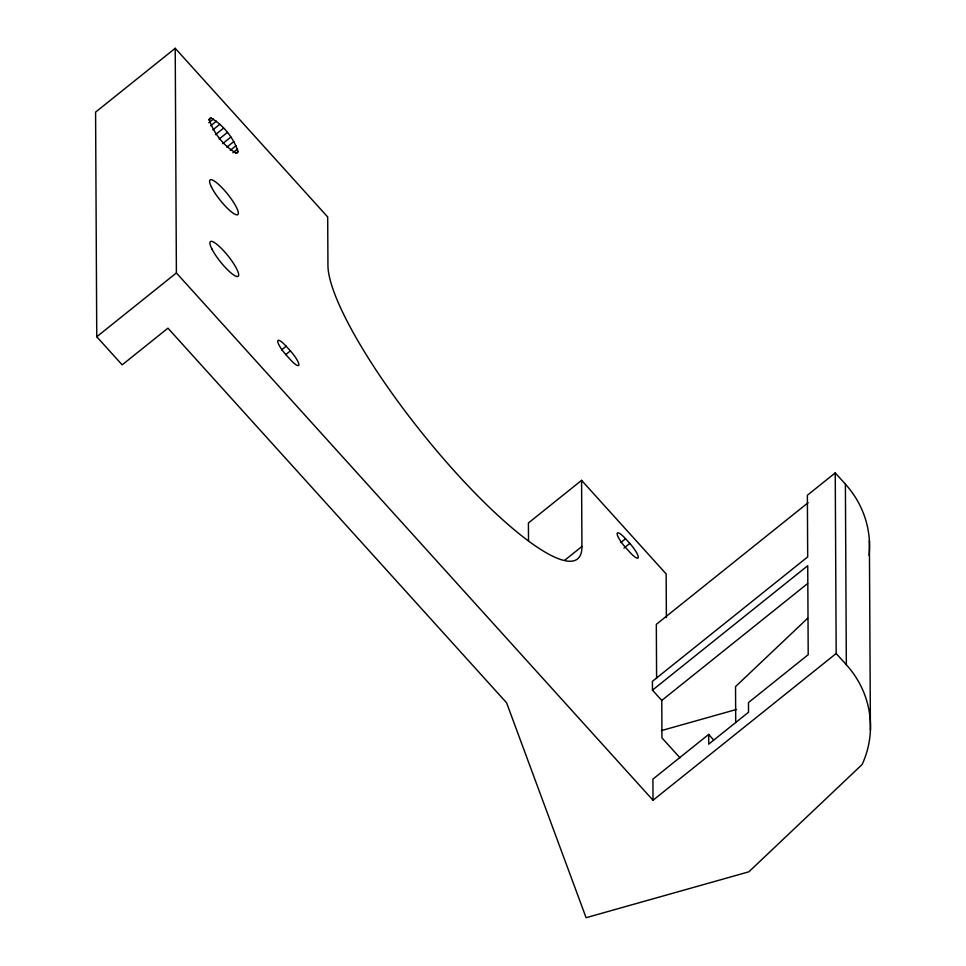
<?xml version="1.0" encoding="UTF-8"?>
<svg xmlns="http://www.w3.org/2000/svg" width="966" height="966" viewBox="0 0 966 966"><rect width="100%" height="100%" fill="white"/><g stroke="black" fill="none" stroke-linecap="round" stroke-linejoin="round"><path stroke-width="1.45" d="M238.047 151.529L237.564 152.918L236.139 153.135C223.798 145.938 213.703 133.248 209.26 119.687L209.743 118.287L211.168 118.069C223.508 125.278 233.603 137.957 238.047 151.529L235.704 153.401M807.6 618.312L735.537 686.597L735.718 722.58M564.591 560.365L581.93 546.466A196.013 42.564 51.3 0 1 455.288 472.048A196.013 42.564 51.3 0 1 327.945 265.481L327.691 216.988L175.22 48.3L95.586 112.116L96.757 336.76L122.163 364.858L167.951 328.162L506.595 702.813L586.096 917.7L748.867 871.815L862.119 764.504A101.345 95.417 -0.3 0 0 846.337 664.741L845.395 484.135L835.24 472.893L807.371 495.232L807.685 556.899L652.412 681.332L652.461 690.147L661.77 700.447L661.964 737.891L679.979 757.815M208.837 119.941L211.168 118.069M208.777 122.791L213.45 119.047M210.588 125.834L216.42 121.161M212.882 129.867L219.886 124.252M215.442 134.66L223.605 128.116M219.173 139.044L227.336 132.487M222.639 143.632L230.814 137.075M226.793 147.182L233.796 141.567M230.258 150.322L236.09 145.649M232.878 152.785L237.539 149.042M96.757 336.76L176.392 272.943L175.22 48.3M281.492 349.946L286.153 346.214L290.392 350.887A13.065 2.838 51.3 0 1 298.88 364.665A13.065 2.838 51.3 0 1 290.44 359.702L286.202 355.017A13.065 2.838 51.3 0 1 277.713 341.252A13.065 2.838 51.3 0 1 286.153 346.214M285.719 354.631L290.392 350.887M666.383 617.54L666.154 573.925L581.58 480.356L528.414 522.968L528.511 540.996M620.884 542.506L625.57 538.738L629.808 543.423A13.065 2.838 51.3 0 1 638.297 557.201A13.065 2.838 51.3 0 1 629.844 552.238L625.618 547.553A13.065 2.838 51.3 0 1 617.129 533.787A13.065 2.838 51.3 0 1 625.57 538.738M623.976 548.096L629.808 543.423M808.071 502.743L656.325 624.35L656.602 678.494M652.461 690.147L807.733 565.714L808.204 654.682L748.481 702.548L748.529 712.232L708.718 744.146L708.658 734.45L652.919 779.115L653.028 800.259L836.182 653.499L835.24 472.893M661.77 700.447L807.636 583.549M661.396 730.61L736.49 709.442M836.182 653.499L846.337 664.741M708.658 734.45L713.645 739.968M176.392 272.943L653.028 800.259M869.388 540.694L870.414 730.151M581.58 480.356L581.93 546.466M845.395 484.135A101.345 95.417 -0.3 0 1 869.038 555.438M211.53 187.223A22.218 4.818 51.3 0 0 236.453 214.802A22.218 4.818 51.3 0 0 223.931 189.783A22.218 4.818 51.3 0 0 211.53 187.223M211.856 248.89A22.218 4.818 51.3 0 0 236.779 276.469A22.218 4.818 51.3 0 0 224.257 251.45A22.218 4.818 51.3 0 0 211.856 248.89"/></g></svg>
